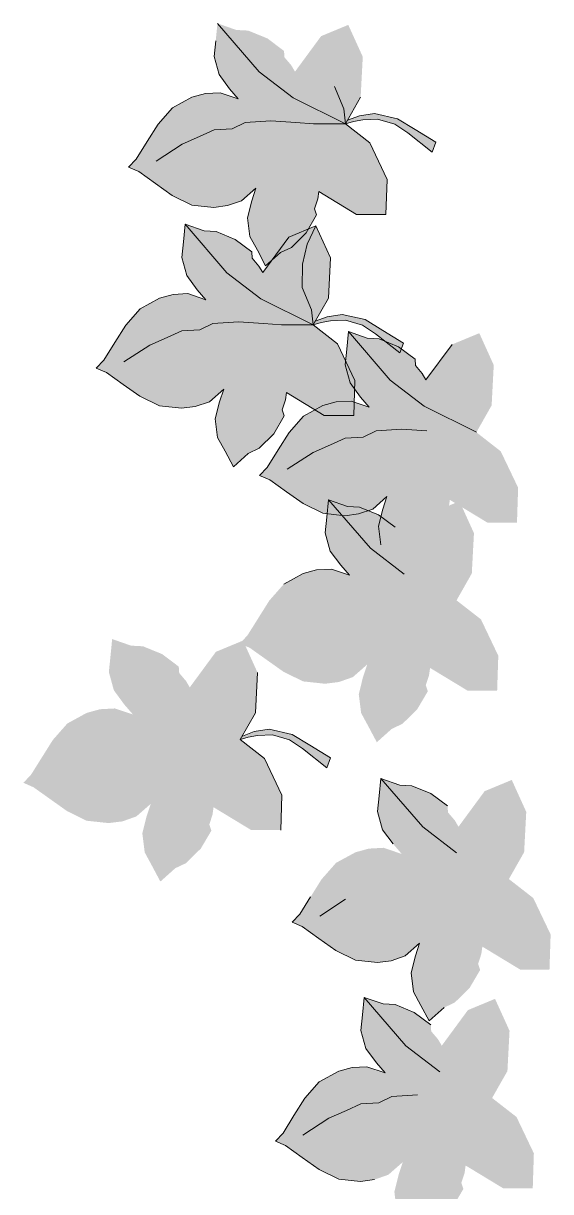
# Model space of a CAD drawing. Header units: metres. Extents: x -2072 to 1581266, y 0 to 323429.
# Drawn here: x 1346.421 to 1347.346, y 2064.079 to 2066.127 of the extents above; entities that cross this region are included whole.
import ezdxf

# ---------------------------------------------------------------- set-up
doc = ezdxf.new("R2010")
doc.units = ezdxf.units.M
doc.layers.add('ДЕНДРОПАРК', color=250, linetype='Continuous', lineweight=30)

# ---------------------------------------------------------------- blocks, each defined once
blk = doc.blocks.new('A$C3AC663BE')
at = {"layer": 'ДЕНДРОПАРК', "lineweight": 5}
h = blk.add_hatch(color=79, dxfattribs=at)
h.set_gradient(color1=(61, 99, 44), one_color=1, tint=1)
h.paths.add_polyline_path([(0.4622, -1.3885), (0.4544, -1.4422), (0.4767, -1.5093), (0.5208, -1.5522), (0.5579, -1.5164), (0.5778, -1.4417), (0.588, -1.4497), (0.6042, -1.4584), (0.609, -1.4686), (0.644, -1.4783), (0.6804, -1.4788), (0.7003, -1.4722), (0.7353, -1.4709), (0.7269, -1.4412), (0.7197, -1.4149), (0.6998, -1.3883), (0.6736, -1.3719), (0.653, -1.361), (0.6865, -1.3595), (0.7102, -1.3487), (0.7297, -1.3341), (0.7546, -1.3044), (0.7677, -1.2683), (0.7744, -1.2329), (0.7811, -1.1975), (0.7884, -1.1796), (0.7691, -1.1787), (0.7341, -1.17), (0.6991, -1.1613), (0.6608, -1.1581), (0.6235, -1.1683), (0.6021, -1.1799), (0.5824, -1.1969), (0.567, -1.2267), (0.5657, -1.2034), (0.5617, -1.1728), (0.5459, -1.1436), (0.525, -1.126), (0.5015, -1.1059), (0.4857, -1.1372), (0.4714, -1.1525), (0.4566, -1.1858), (0.4509, -1.2216), (0.4581, -1.2303), (0.4592, -1.2486), (0.4622, -1.2613), (0.386, -1.2481), (0.338, -1.2668), (0.3586, -1.3248), (0.4102, -1.3731)])
h = blk.add_hatch(color=79, dxfattribs=at)
h.set_gradient(color1=(61, 99, 44), one_color=1, tint=1)
h.paths.add_polyline_path([(0.5748, -1.7566), (0.5671, -1.8102), (0.5894, -1.8773), (0.6335, -1.9202), (0.6706, -1.8845), (0.6905, -1.8098), (0.7007, -1.8178), (0.7168, -1.8264), (0.7217, -1.8366), (0.7567, -1.8464), (0.793, -1.8469), (0.813, -1.8403), (0.848, -1.839), (0.8396, -1.8093), (0.8323, -1.7829), (0.8124, -1.7563), (0.7863, -1.7399), (0.7657, -1.729), (0.7992, -1.7275), (0.8229, -1.7167), (0.8424, -1.7021), (0.8673, -1.6725), (0.8804, -1.6364), (0.8871, -1.601), (0.8937, -1.5655), (0.9011, -1.5476), (0.8817, -1.5468), (0.8468, -1.5381), (0.8118, -1.5293), (0.7735, -1.5261), (0.7362, -1.5363), (0.7148, -1.5479), (0.695, -1.565), (0.6797, -1.5947), (0.6784, -1.5715), (0.6744, -1.5409), (0.6586, -1.5117), (0.6377, -1.494), (0.6142, -1.474), (0.5984, -1.5052), (0.5841, -1.5206), (0.5693, -1.5538), (0.5636, -1.5897), (0.5708, -1.5984), (0.5719, -1.6167), (0.5749, -1.6293), (0.4987, -1.6161), (0.4507, -1.6349), (0.4712, -1.6928), (0.5229, -1.7412)])
h = blk.add_hatch(color=79, dxfattribs=at)
h.set_gradient(color1=(61, 99, 44), one_color=1, tint=1)
h.paths.add_polyline_path([(1.1027, -1.8122), (1.095, -1.8658), (1.1173, -1.933), (1.1613, -1.9758), (1.1984, -1.9401), (1.2183, -1.8654), (1.2286, -1.8734), (1.2447, -1.882), (1.2496, -1.8922), (1.2846, -1.902), (1.3209, -1.9025), (1.3409, -1.8959), (1.3759, -1.8946), (1.3675, -1.8649), (1.3602, -1.8386), (1.3403, -1.812), (1.3142, -1.7955), (1.2936, -1.7847), (1.327, -1.7831), (1.3508, -1.7723), (1.3703, -1.7577), (1.3951, -1.7281), (1.4082, -1.692), (1.4149, -1.6566), (1.4216, -1.6212), (1.4289, -1.6032), (1.4096, -1.6024), (1.3746, -1.5937), (1.3396, -1.5849), (1.3014, -1.5817), (1.2641, -1.5919), (1.2426, -1.6035), (1.2229, -1.6206), (1.2075, -1.6503), (1.2063, -1.6271), (1.2023, -1.5965), (1.1864, -1.5673), (1.1655, -1.5496), (1.1421, -1.5296), (1.1263, -1.5609), (1.1119, -1.5762), (1.0972, -1.6094), (1.0914, -1.6453), (1.0987, -1.654), (1.0998, -1.6723), (1.1028, -1.6849), (1.0266, -1.6717), (0.9786, -1.6905), (0.9991, -1.7485), (1.0507, -1.7968)])
h = blk.add_hatch(color=79, dxfattribs=at)
h.set_gradient(color1=(61, 99, 44), one_color=1, tint=1)
h.paths.add_polyline_path([(1.1027, -1.8122), (1.091, -1.8213), (1.077, -1.8302), (1.0532, -1.8408), (1.022, -1.8435), (0.9952, -1.8377), (0.9429, -1.8219), (0.9437, -1.8403), (0.9854, -1.8477), (1.0211, -1.854), (1.0621, -1.8479), (1.0851, -1.8342), (1.1014, -1.8196)])
h = blk.add_hatch(color=79, dxfattribs=at)
h.set_gradient(color1=(61, 99, 44), one_color=1, tint=1)
h.paths.add_polyline_path([(0.8385, -2.178), (0.8308, -2.2317), (0.853, -2.2988), (0.8971, -2.3417), (0.9342, -2.3059), (0.9541, -2.2312), (0.9643, -2.2392), (0.9805, -2.2479), (0.9854, -2.2581), (1.0204, -2.2679), (1.0567, -2.2683), (1.0766, -2.2617), (1.1116, -2.2604), (1.1033, -2.2308), (1.096, -2.2044), (1.0761, -2.1778), (1.05, -2.1614), (1.0294, -2.1505), (1.0628, -2.149), (1.0865, -2.1382), (1.106, -2.1236), (1.1309, -2.0939), (1.144, -2.0579), (1.1507, -2.0224), (1.1574, -1.987), (1.1647, -1.9691), (1.1454, -1.9682), (1.1104, -1.9595), (1.0754, -1.9508), (1.0372, -1.9476), (0.9998, -1.9578), (0.9784, -1.9694), (0.9587, -1.9864), (0.9433, -2.0162), (0.9421, -1.9929), (0.9381, -1.9623), (0.9222, -1.9331), (0.9013, -1.9155), (0.8779, -1.8954), (0.8621, -1.9267), (0.8477, -1.9421), (0.833, -1.9753), (0.8272, -2.0111), (0.8344, -2.0198), (0.8355, -2.0381), (0.8385, -2.0508), (0.7623, -2.0376), (0.7144, -2.0564), (0.7349, -2.1143), (0.7865, -2.1626)])
h = blk.add_hatch(color=79, dxfattribs=at)
h.set_gradient(color1=(61, 99, 44), one_color=1, tint=1)
h.paths.add_polyline_path([(0.9136, -2.465), (0.9059, -2.5187), (0.9282, -2.5858), (0.9722, -2.6287), (1.0094, -2.5929), (1.0293, -2.5182), (1.0395, -2.5262), (1.0556, -2.5349), (1.0605, -2.5451), (1.0955, -2.5549), (1.1318, -2.5554), (1.1518, -2.5487), (1.1868, -2.5475), (1.1784, -2.5178), (1.1711, -2.4914), (1.1512, -2.4648), (1.1251, -2.4484), (1.1045, -2.4375), (1.138, -2.436), (1.1617, -2.4252), (1.1812, -2.4106), (1.206, -2.3809), (1.2192, -2.3449), (1.2258, -2.3094), (1.2325, -2.274), (1.2399, -2.2561), (1.2205, -2.2553), (1.1855, -2.2465), (1.1506, -2.2378), (1.1123, -2.2346), (1.075, -2.2448), (1.0536, -2.2564), (1.0338, -2.2734), (1.0185, -2.3032), (1.0172, -2.2799), (1.0132, -2.2493), (0.9974, -2.2201), (0.9765, -2.2025), (0.953, -2.1825), (0.9372, -2.2137), (0.9228, -2.2291), (0.9081, -2.2623), (0.9024, -2.2982), (0.9096, -2.3068), (0.9107, -2.3251), (0.9137, -2.3378), (0.8375, -2.3246), (0.7895, -2.3434), (0.81, -2.4013), (0.8617, -2.4496)])
h = blk.add_hatch(color=79, dxfattribs=at)
h.set_gradient(color1=(61, 99, 44), one_color=1, tint=1)
h.paths.add_polyline_path([(1.2488, -2.5359), (1.2411, -2.5895), (1.2634, -2.6566), (1.3075, -2.6995), (1.3446, -2.6638), (1.3645, -2.589), (1.3747, -2.597), (1.3908, -2.6057), (1.3957, -2.6159), (1.4307, -2.6257), (1.467, -2.6262), (1.487, -2.6196), (1.522, -2.6183), (1.5136, -2.5886), (1.5063, -2.5622), (1.4864, -2.5356), (1.4603, -2.5192), (1.4397, -2.5083), (1.4732, -2.5068), (1.4969, -2.496), (1.5164, -2.4814), (1.5413, -2.4518), (1.5544, -2.4157), (1.5611, -2.3803), (1.5677, -2.3448), (1.5751, -2.3269), (1.5557, -2.3261), (1.5208, -2.3173), (1.4858, -2.3086), (1.4475, -2.3054), (1.4102, -2.3156), (1.3888, -2.3272), (1.369, -2.3442), (1.3537, -2.374), (1.3524, -2.3507), (1.3484, -2.3201), (1.3326, -2.2909), (1.3117, -2.2733), (1.2882, -2.2533), (1.2724, -2.2845), (1.2581, -2.2999), (1.2433, -2.3331), (1.2376, -2.369), (1.2448, -2.3777), (1.2459, -2.396), (1.2489, -2.4086), (1.1727, -2.3954), (1.1247, -2.4142), (1.1452, -2.4721), (1.1969, -2.5204)])
h = blk.add_hatch(color=79, dxfattribs=at)
h.set_gradient(color1=(61, 99, 44), one_color=1, tint=1)
h.paths.add_polyline_path([(1.2488, -2.5359), (1.2371, -2.545), (1.2231, -2.5538), (1.1993, -2.5645), (1.1681, -2.5671), (1.1413, -2.5614), (1.0891, -2.5456), (1.0898, -2.564), (1.1315, -2.5714), (1.1673, -2.5777), (1.2082, -2.5716), (1.2312, -2.5579), (1.2476, -2.5433)])
h = blk.add_hatch(color=79, dxfattribs=at)
h.set_gradient(color1=(61, 99, 44), one_color=1, tint=1)
h.paths.add_polyline_path([(1.3247, -2.8845), (1.3169, -2.9382), (1.3392, -3.0053), (1.3833, -3.0481), (1.4204, -3.0124), (1.4403, -2.9377), (1.4505, -2.9457), (1.4667, -2.9544), (1.4715, -2.9645), (1.5065, -2.9743), (1.5429, -2.9748), (1.5628, -2.9682), (1.5978, -2.9669), (1.5894, -2.9372), (1.5822, -2.9109), (1.5622, -2.8843), (1.5361, -2.8679), (1.5155, -2.857), (1.549, -2.8555), (1.5727, -2.8447), (1.5922, -2.8301), (1.6171, -2.8004), (1.6302, -2.7643), (1.6369, -2.7289), (1.6436, -2.6935), (1.6509, -2.6756), (1.6316, -2.6747), (1.5966, -2.666), (1.5616, -2.6572), (1.5233, -2.6541), (1.486, -2.6642), (1.4646, -2.6759), (1.4449, -2.6929), (1.4295, -2.7226), (1.4282, -2.6994), (1.4242, -2.6688), (1.4084, -2.6396), (1.3875, -2.622), (1.364, -2.6019), (1.3482, -2.6332), (1.3339, -2.6485), (1.3191, -2.6817), (1.3134, -2.7176), (1.3206, -2.7263), (1.3217, -2.7446), (1.3247, -2.7572), (1.2485, -2.7441), (1.2005, -2.7628), (1.221, -2.8208), (1.2727, -2.8691)])
h = blk.add_hatch(color=79, dxfattribs=at)
h.set_gradient(color1=(61, 99, 44), one_color=1, tint=1)
h.paths.add_polyline_path([(1.3247, -2.8845), (1.313, -2.8936), (1.299, -2.9025), (1.2751, -2.9131), (1.2439, -2.9158), (1.2172, -2.9101), (1.1649, -2.8942), (1.1656, -2.9127), (1.2073, -2.92), (1.2431, -2.9263), (1.284, -2.9202), (1.307, -2.9066), (1.3234, -2.892)])
for p, q in [((0.6235, -1.1683), (0.6608, -1.1581)), ((0.6608, -1.1581), (0.6991, -1.1613)), ((0.6991, -1.1613), (0.7341, -1.17)), ((0.6021, -1.1799), (0.6235, -1.1683)), ((0.7341, -1.17), (0.7691, -1.1787)), ((0.7691, -1.1787), (0.7884, -1.1796)), ((0.7811, -1.1975), (0.7884, -1.1796)), ((0.7158, -1.2511), (0.7473, -1.207)), ((0.7744, -1.2329), (0.7811, -1.1975)), ((0.7677, -1.2683), (0.7744, -1.2329)), ((0.6922, -1.275), (0.7158, -1.2511)), ((0.7546, -1.3044), (0.7677, -1.2683)), ((0.6725, -1.2948), (0.6922, -1.275)), ((0.6266, -1.3266), (0.644, -1.3084)), ((0.644, -1.3084), (0.6725, -1.2948)), ((0.7297, -1.3341), (0.7546, -1.3044)), ((0.5859, -1.3458), (0.6266, -1.3266)), ((0.6865, -1.3595), (0.7102, -1.3487)), ((0.7102, -1.3487), (0.7297, -1.3341)), ((0.653, -1.361), (0.6865, -1.3595)), ((0.6736, -1.3719), (0.653, -1.361)), ((0.6998, -1.3883), (0.6736, -1.3719)), ((0.7197, -1.4149), (0.6998, -1.3883)), ((0.5642, -1.3979), (0.6362, -1.4187)), ((0.6362, -1.4187), (0.7353, -1.4709)), ((0.7269, -1.4412), (0.7197, -1.4149)), ((0.7353, -1.4709), (0.7269, -1.4412)), ((0.5984, -1.5052), (0.6142, -1.474)), ((0.609, -1.4686), (0.644, -1.4783)), ((0.6142, -1.474), (0.6377, -1.494)), ((0.6804, -1.4788), (0.7003, -1.4722)), ((0.7003, -1.4722), (0.7353, -1.4709)), ((0.6377, -1.494), (0.6586, -1.5117)), ((0.644, -1.4783), (0.6804, -1.4788)), ((0.6586, -1.5117), (0.6744, -1.5409)), ((0.7362, -1.5363), (0.7735, -1.5261)), ((0.7735, -1.5261), (0.8118, -1.5293)), ((0.8118, -1.5293), (0.8468, -1.5381)), ((0.6744, -1.5409), (0.6784, -1.5715)), ((0.695, -1.565), (0.7148, -1.5479)), ((0.7148, -1.5479), (0.7362, -1.5363)), ((0.8468, -1.5381), (0.8817, -1.5468)), ((0.8817, -1.5468), (0.9011, -1.5476)), ((0.8937, -1.5655), (0.9011, -1.5476)), ((0.6784, -1.5715), (0.6797, -1.5947)), ((0.6797, -1.5947), (0.695, -1.565)), ((0.8284, -1.6191), (0.86, -1.5751)), ((0.8871, -1.601), (0.8937, -1.5655)), ((0.9991, -1.7485), (0.9786, -1.6905)), ((0.8124, -1.7563), (0.7863, -1.7399)), ((0.8323, -1.7829), (0.8124, -1.7563)), ((1.0507, -1.7968), (0.9991, -1.7485)), ((0.6769, -1.766), (0.7489, -1.7868)), ((0.7489, -1.7868), (0.848, -1.839)), ((0.8396, -1.8093), (0.8323, -1.7829)), ((1.1027, -1.8122), (1.0507, -1.7968)), ((0.848, -1.839), (0.8396, -1.8093)), ((0.9952, -1.8377), (0.9429, -1.8219)), ((0.9429, -1.8219), (0.9437, -1.8403)), ((1.091, -1.8213), (1.077, -1.8302)), ((1.0851, -1.8342), (1.1014, -1.8196)), ((1.1027, -1.8122), (1.091, -1.8213)), ((1.1027, -1.8122), (1.095, -1.8658)), ((0.7217, -1.8366), (0.7567, -1.8464)), ((0.793, -1.8469), (0.813, -1.8403)), ((0.813, -1.8403), (0.848, -1.839)), ((0.9437, -1.8403), (0.9854, -1.8477)), ((1.022, -1.8435), (0.9952, -1.8377)), ((1.0532, -1.8408), (1.022, -1.8435)), ((1.077, -1.8302), (1.0532, -1.8408)), ((1.0621, -1.8479), (1.0851, -1.8342)), ((0.7567, -1.8464), (0.793, -1.8469)), ((0.9854, -1.8477), (1.0211, -1.854)), ((1.0211, -1.854), (1.0621, -1.8479)), ((1.095, -1.8658), (1.1173, -1.933)), ((1.106, -2.1236), (1.1309, -2.0939)), ((1.0865, -2.1382), (1.106, -2.1236)), ((1.0294, -2.1505), (1.0628, -2.149)), ((1.05, -2.1614), (1.0294, -2.1505)), ((1.0628, -2.149), (1.0865, -2.1382)), ((1.0761, -2.1778), (1.05, -2.1614)), ((0.9405, -2.1874), (1.0125, -2.2082)), ((1.096, -2.2044), (1.0761, -2.1778)), ((1.0125, -2.2082), (1.1116, -2.2604)), ((1.1033, -2.2308), (1.096, -2.2044)), ((0.9974, -2.2201), (1.0132, -2.2493)), ((1.1116, -2.2604), (1.1033, -2.2308)), ((1.0132, -2.2493), (1.0172, -2.2799)), ((1.0536, -2.2564), (1.075, -2.2448)), ((1.075, -2.2448), (1.1123, -2.2346)), ((1.1123, -2.2346), (1.1506, -2.2378)), ((1.1506, -2.2378), (1.1855, -2.2465)), ((1.1855, -2.2465), (1.2205, -2.2553)), ((0.9854, -2.2581), (1.0204, -2.2679)), ((1.0204, -2.2679), (1.0567, -2.2683)), ((1.0338, -2.2734), (1.0536, -2.2564)), ((1.0567, -2.2683), (1.0766, -2.2617)), ((1.0766, -2.2617), (1.1116, -2.2604)), ((1.2205, -2.2553), (1.2399, -2.2561)), ((1.2325, -2.274), (1.2399, -2.2561)), ((1.2724, -2.2845), (1.2882, -2.2533)), ((1.2882, -2.2533), (1.3117, -2.2733)), ((1.3117, -2.2733), (1.3326, -2.2909)), ((1.0172, -2.2799), (1.0185, -2.3032)), ((1.0185, -2.3032), (1.0338, -2.2734)), ((1.1672, -2.3276), (1.1988, -2.2836)), ((1.2258, -2.3094), (1.2325, -2.274)), ((1.2581, -2.2999), (1.2724, -2.2845)), ((1.3326, -2.2909), (1.3484, -2.3201)), ((1.2192, -2.3449), (1.2258, -2.3094)), ((1.2433, -2.3331), (1.2581, -2.2999)), ((1.4102, -2.3156), (1.4475, -2.3054)), ((1.4475, -2.3054), (1.4858, -2.3086)), ((1.4858, -2.3086), (1.5208, -2.3173)), ((1.1436, -2.3515), (1.1672, -2.3276)), ((1.2376, -2.369), (1.2433, -2.3331)), ((1.3484, -2.3201), (1.3524, -2.3507)), ((1.369, -2.3442), (1.3888, -2.3272)), ((1.3888, -2.3272), (1.4102, -2.3156)), ((1.5208, -2.3173), (1.5557, -2.3261)), ((1.5557, -2.3261), (1.5751, -2.3269)), ((1.5677, -2.3448), (1.5751, -2.3269)), ((1.124, -2.3713), (1.1436, -2.3515)), ((1.206, -2.3809), (1.2192, -2.3449)), ((1.3524, -2.3507), (1.3537, -2.374)), ((1.3537, -2.374), (1.369, -2.3442)), ((1.5024, -2.3984), (1.534, -2.3544)), ((1.5611, -2.3803), (1.5677, -2.3448)), ((1.0954, -2.3849), (1.124, -2.3713)), ((1.2448, -2.3777), (1.2376, -2.369)), ((1.078, -2.4031), (1.0954, -2.3849)), ((1.1247, -2.4142), (1.1727, -2.3954)), ((1.1727, -2.3954), (1.2489, -2.4086)), ((1.1812, -2.4106), (1.206, -2.3809)), ((1.2459, -2.396), (1.2448, -2.3777)), ((1.2489, -2.4086), (1.2459, -2.396)), ((1.5544, -2.4157), (1.5611, -2.3803)), ((1.0374, -2.4223), (1.078, -2.4031)), ((1.1452, -2.4721), (1.1247, -2.4142)), ((1.1617, -2.4252), (1.1812, -2.4106)), ((1.4788, -2.4223), (1.5024, -2.3984)), ((1.5413, -2.4518), (1.5544, -2.4157)), ((0.9955, -2.4356), (1.0374, -2.4223)), ((1.1045, -2.4375), (1.138, -2.436)), ((1.138, -2.436), (1.1617, -2.4252)), ((1.4592, -2.4421), (1.4788, -2.4223)), ((1.1251, -2.4484), (1.1045, -2.4375)), ((1.1512, -2.4648), (1.1251, -2.4484)), ((1.4132, -2.4739), (1.4306, -2.4557)), ((1.4306, -2.4557), (1.4592, -2.4421)), ((1.5164, -2.4814), (1.5413, -2.4518)), ((0.9136, -2.465), (1.0156, -2.4744)), ((1.0156, -2.4744), (1.0877, -2.4952)), ((1.1969, -2.5204), (1.1452, -2.4721)), ((1.1711, -2.4914), (1.1512, -2.4648)), ((1.3726, -2.4931), (1.4132, -2.4739)), ((1.0877, -2.4952), (1.1868, -2.5475)), ((1.1784, -2.5178), (1.1711, -2.4914)), ((1.3307, -2.5064), (1.3726, -2.4931)), ((1.4732, -2.5068), (1.4969, -2.496)), ((1.4969, -2.496), (1.5164, -2.4814)), ((1.0094, -2.5929), (1.0293, -2.5182)), ((1.0293, -2.5182), (1.0395, -2.5262)), ((1.1868, -2.5475), (1.1784, -2.5178)), ((1.2488, -2.5359), (1.3007, -2.5158)), ((1.3007, -2.5158), (1.3307, -2.5064)), ((1.4397, -2.5083), (1.4732, -2.5068)), ((1.4603, -2.5192), (1.4397, -2.5083)), ((1.0395, -2.5262), (1.0556, -2.5349)), ((1.0556, -2.5349), (1.0605, -2.5451)), ((1.2488, -2.5359), (1.1969, -2.5204)), ((1.2488, -2.5359), (1.2371, -2.545)), ((1.2488, -2.5359), (1.2411, -2.5895)), ((1.2476, -2.5433), (1.2488, -2.5359)), ((1.2488, -2.5359), (1.2609, -2.5594)), ((1.2488, -2.5359), (1.3509, -2.5453)), ((1.4864, -2.5356), (1.4603, -2.5192)), ((1.5063, -2.5622), (1.4864, -2.5356)), ((1.0605, -2.5451), (1.0955, -2.5549)), ((1.1413, -2.5614), (1.0891, -2.5456)), ((1.0891, -2.5456), (1.0898, -2.564)), ((1.0955, -2.5549), (1.1318, -2.5554)), ((1.1318, -2.5554), (1.1518, -2.5487)), ((1.1518, -2.5487), (1.1868, -2.5475)), ((1.2231, -2.5538), (1.1993, -2.5645)), ((1.2082, -2.5716), (1.2312, -2.5579)), ((1.2371, -2.545), (1.2231, -2.5538)), ((1.2312, -2.5579), (1.2476, -2.5433)), ((1.2609, -2.5594), (1.2907, -2.59)), ((1.3509, -2.5453), (1.4229, -2.566)), ((1.0898, -2.564), (1.1315, -2.5714)), ((1.1315, -2.5714), (1.1673, -2.5777)), ((1.1681, -2.5671), (1.1413, -2.5614)), ((1.1673, -2.5777), (1.2082, -2.5716)), ((1.1993, -2.5645), (1.1681, -2.5671)), ((1.4229, -2.566), (1.522, -2.6183)), ((1.5136, -2.5886), (1.5063, -2.5622)), ((1.2411, -2.5895), (1.2634, -2.6566)), ((1.2907, -2.59), (1.3051, -2.6285)), ((1.3446, -2.6638), (1.3645, -2.589)), ((1.3645, -2.589), (1.3747, -2.597)), ((1.3747, -2.597), (1.3908, -2.6057)), ((1.522, -2.6183), (1.5136, -2.5886)), ((1.3482, -2.6332), (1.364, -2.6019)), ((1.364, -2.6019), (1.3875, -2.622)), ((1.3908, -2.6057), (1.3957, -2.6159)), ((1.3957, -2.6159), (1.4307, -2.6257)), ((1.467, -2.6262), (1.487, -2.6196)), ((1.487, -2.6196), (1.522, -2.6183)), ((1.3051, -2.6285), (1.3104, -2.6639)), ((1.3339, -2.6485), (1.3482, -2.6332)), ((1.3875, -2.622), (1.4084, -2.6396)), ((1.4084, -2.6396), (1.4242, -2.6688)), ((1.4307, -2.6257), (1.467, -2.6262)), ((1.2634, -2.6566), (1.3075, -2.6995)), ((1.3191, -2.6817), (1.3339, -2.6485)), ((1.486, -2.6642), (1.5233, -2.6541)), ((1.5233, -2.6541), (1.5616, -2.6572)), ((1.5616, -2.6572), (1.5966, -2.666)), ((1.3075, -2.6995), (1.3446, -2.6638)), ((1.3104, -2.6639), (1.3075, -2.6995)), ((1.3134, -2.7176), (1.3191, -2.6817)), ((1.4242, -2.6688), (1.4282, -2.6994)), ((1.4449, -2.6929), (1.4646, -2.6759)), ((1.4646, -2.6759), (1.486, -2.6642)), ((1.5966, -2.666), (1.6316, -2.6747)), ((1.6316, -2.6747), (1.6509, -2.6756)), ((1.6436, -2.6935), (1.6509, -2.6756)), ((1.4282, -2.6994), (1.4295, -2.7226)), ((1.4295, -2.7226), (1.4449, -2.6929)), ((1.5782, -2.7471), (1.6098, -2.703)), ((1.6369, -2.7289), (1.6436, -2.6935)), ((1.3206, -2.7263), (1.3134, -2.7176)), ((1.2005, -2.7628), (1.2485, -2.7441)), ((1.2485, -2.7441), (1.3247, -2.7572)), ((1.3217, -2.7446), (1.3206, -2.7263)), ((1.6302, -2.7643), (1.6369, -2.7289)), ((1.221, -2.8208), (1.2005, -2.7628)), ((1.3247, -2.7572), (1.3217, -2.7446)), ((1.5546, -2.771), (1.5782, -2.7471)), ((1.6171, -2.8004), (1.6302, -2.7643)), ((1.535, -2.7908), (1.5546, -2.771)), ((1.489, -2.8226), (1.5065, -2.8044)), ((1.5065, -2.8044), (1.535, -2.7908)), ((1.5922, -2.8301), (1.6171, -2.8004)), ((1.2727, -2.8691), (1.221, -2.8208)), ((1.4484, -2.8418), (1.489, -2.8226)), ((1.4065, -2.855), (1.4484, -2.8418)), ((1.549, -2.8555), (1.5727, -2.8447)), ((1.5727, -2.8447), (1.5922, -2.8301)), ((1.3247, -2.8845), (1.3765, -2.8645)), ((1.3765, -2.8645), (1.4065, -2.855)), ((1.5155, -2.857), (1.549, -2.8555)), ((1.5361, -2.8679), (1.5155, -2.857)), ((1.3247, -2.8845), (1.2727, -2.8691)), ((1.3247, -2.8845), (1.313, -2.8936)), ((1.3247, -2.8845), (1.3169, -2.9382)), ((1.3234, -2.892), (1.3247, -2.8845)), ((1.3247, -2.8845), (1.3367, -2.908)), ((1.3247, -2.8845), (1.4267, -2.8939)), ((1.5622, -2.8843), (1.5361, -2.8679)), ((1.5822, -2.9109), (1.5622, -2.8843)), ((1.2172, -2.9101), (1.1649, -2.8942)), ((1.1649, -2.8942), (1.1656, -2.9127)), ((1.299, -2.9025), (1.2751, -2.9131)), ((1.284, -2.9202), (1.307, -2.9066)), ((1.313, -2.8936), (1.299, -2.9025)), ((1.307, -2.9066), (1.3234, -2.892)), ((1.3367, -2.908), (1.3666, -2.9386)), ((1.4267, -2.8939), (1.4987, -2.9147)), ((1.1656, -2.9127), (1.2073, -2.92)), ((1.2073, -2.92), (1.2431, -2.9263)), ((1.2439, -2.9158), (1.2172, -2.9101)), ((1.2431, -2.9263), (1.284, -2.9202)), ((1.2751, -2.9131), (1.2439, -2.9158)), ((1.4987, -2.9147), (1.5978, -2.9669)), ((1.5894, -2.9372), (1.5822, -2.9109))]:
    blk.add_line(p, q, dxfattribs=at)

msp = doc.modelspace()

# ---------------------------------------------------------------- block references
at = {"layer": 'ДЕНДРОПАРК', "color": 6, "linetype": 'Continuous', "lineweight": 20, "ltscale": 10, "rotation": 158.6044435525565}
msp.add_blockref('A$C3AC663BE', (1347.1669, 2062.7813), dxfattribs=at)

doc.saveas('drawing.dxf')
